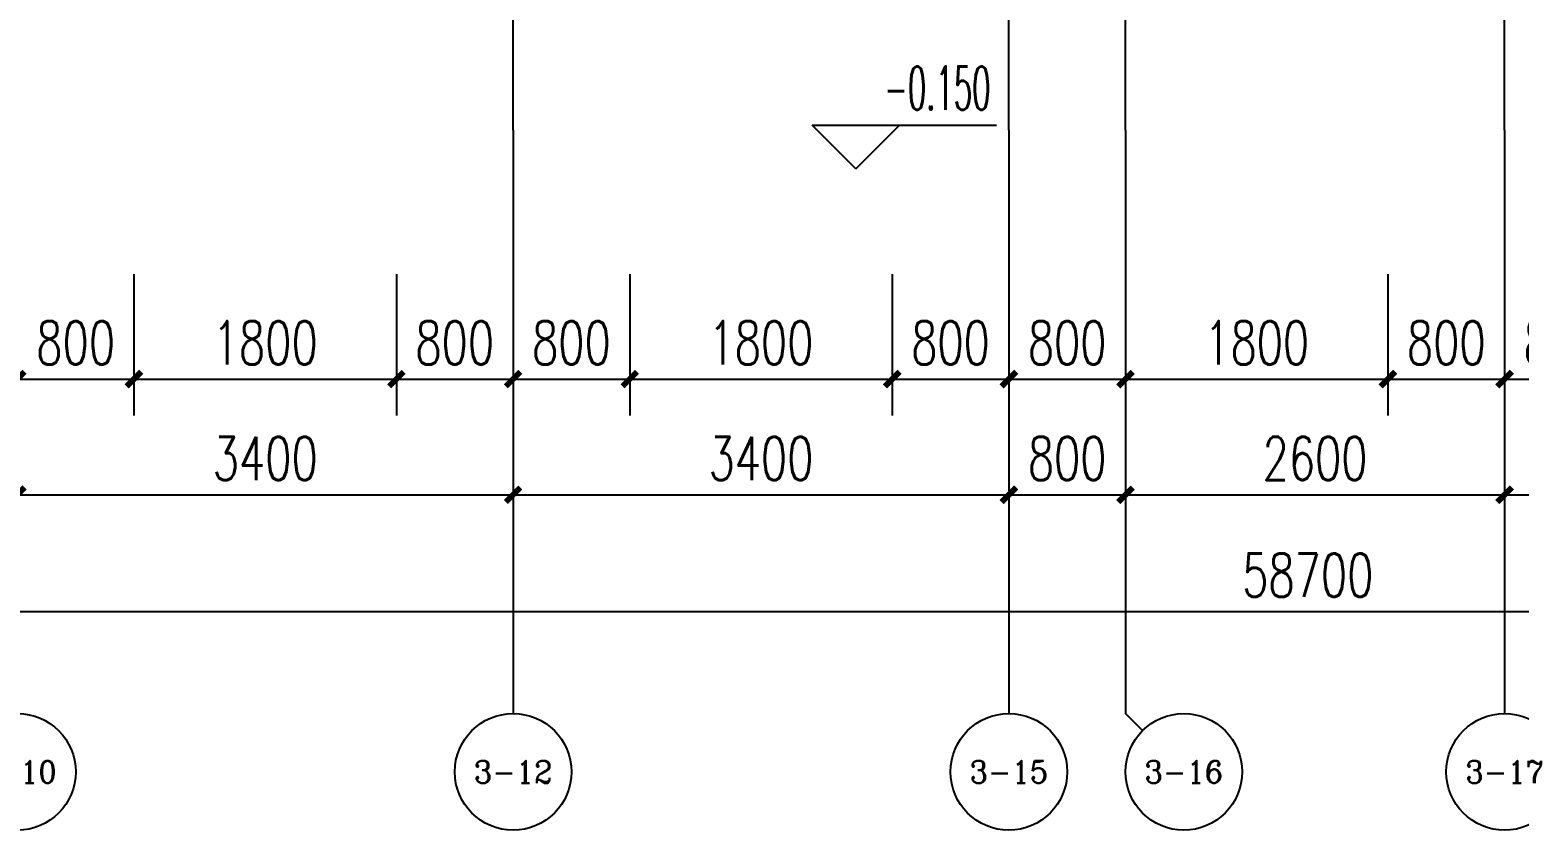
# Model space of a CAD drawing. Extents: x -59851 to 653804, y -249523 to 437614.
# Drawn here: x -23629 to -13414, y 186780 to 192268 of the extents above; entities that cross this region are included whole.
import ezdxf
from ezdxf.enums import TextEntityAlignment as Align

# ---------------------------------------------------------------- set-up
doc = ezdxf.new("R2010")
doc.units = 0
doc.header["$LTSCALE"] = 1000
doc.header["$MEASUREMENT"] = 0
for name, color, linetype in [('A-第三道尺寸线', 105, 'Continuous'), ('AXIS', 3, 'Continuous'), ('AXIS_TEXT', 7, 'Continuous'), ('DIM_ELEV', 3, 'Continuous'), ('DOTE', 16, 'Continuous'), ('PUB_TEXT', 7, 'Continuous')]:
    doc.layers.add(name, color=color, linetype=linetype)
doc.styles.add('_TCH_AXIS', font='COMPLEX', dxfattribs={"bigfont": 'GBCBIG'})
doc.styles.add('_TCH_DIM', font='SIMPLEX.shx', dxfattribs={"width": 0.7, "bigfont": 'GBCBIG.shx'})
doc.styles.add('_TCH_DIM_T3', font='SIMPLEX.shx', dxfattribs={"width": 0.705882, "bigfont": 'GBCBIG.shx'})
doc.styles.add('COMPLEX', font='COMPLEX')
doc.dimstyles.new('_TCH_ARCH&&100', dxfattribs={"dimtxt": 297.5, "dimasz": 100, "dimexe": 250, "dimexo": 300, "dimgap": 100, "dimtad": 1, "dimdec": 0, "dimzin": 0, "dimdsep": 46, "dimtxsty": '_TCH_DIM_T3', "dimblk": 'ARCHTICK', "dimcen": 0.09, "dimclrt": 7, "dimazin": 2, "dimtfac": 1, "dimtdec": 0, "dimtix": 1, "dimtmove": 2, "dimatfit": 3, "dimfxl": 0, "dimtolj": 1, "dimtzin": 0, "dimarcsym": 0})

# ---------------------------------------------------------------- blocks, each defined once
blk = doc.blocks.new('_ArchTick')
at = {"color": 0, "linetype": 'ByBlock', "const_width": 0.4}
blk.add_lwpolyline([(-0.5, -0.5), (0.5, 0.5)], dxfattribs=at)
blk = doc.blocks.new('*D3343')
at = {"layer": 'AXIS', "color": 0, "lineweight": -2, "transparency": 16777216}
for p, q in [((-23714, 191280), (-23714, 188830)), ((-20314, 191280), (-20314, 188830)), ((-23714, 189080), (-20314, 189080))]:
    blk.add_line(p, q, dxfattribs=at)
at = {"layer": 'Defpoints', "color": 0, "transparency": 16777216}
for p in [(-23714, 191580), (-20314, 191580), (-20314, 189080)]:
    blk.add_point(p, dxfattribs=at)
at = {"layer": 'AXIS', "color": 0, "lineweight": -2, "transparency": 16777216, "xscale": 100, "yscale": 100, "zscale": 100, "rotation": 180}
blk.add_blockref('_ArchTick', (-23714, 189080), dxfattribs=at)
at = {"layer": 'AXIS', "color": 0, "lineweight": -2, "transparency": 16777216, "xscale": 100, "yscale": 100, "zscale": 100}
blk.add_blockref('_ArchTick', (-20314, 189080), dxfattribs=at)
at = {"layer": 'AXIS', "color": 7, "transparency": 16777216, "insert": (-22014, 189329), "char_height": 297.5, "attachment_point": 5, "style": '_TCH_DIM_T3'}
blk.add_mtext('\\A1;3400', dxfattribs=at)
blk = doc.blocks.new('*D3344')
at = {"layer": 'AXIS', "color": 0, "lineweight": -2, "transparency": 16777216}
for p, q in [((-20314, 191280), (-20314, 188830)), ((-16914, 191280), (-16914, 188830)), ((-20314, 189080), (-16914, 189080))]:
    blk.add_line(p, q, dxfattribs=at)
at = {"layer": 'Defpoints', "color": 0, "transparency": 16777216}
for p in [(-20314, 191580), (-16914, 191580), (-16914, 189080)]:
    blk.add_point(p, dxfattribs=at)
at = {"layer": 'AXIS', "color": 0, "lineweight": -2, "transparency": 16777216, "xscale": 100, "yscale": 100, "zscale": 100, "rotation": 180}
blk.add_blockref('_ArchTick', (-20314, 189080), dxfattribs=at)
at = {"layer": 'AXIS', "color": 0, "lineweight": -2, "transparency": 16777216, "xscale": 100, "yscale": 100, "zscale": 100}
blk.add_blockref('_ArchTick', (-16914, 189080), dxfattribs=at)
at = {"layer": 'AXIS', "color": 7, "transparency": 16777216, "insert": (-18614, 189329), "char_height": 297.5, "attachment_point": 5, "style": '_TCH_DIM_T3'}
blk.add_mtext('\\A1;3400', dxfattribs=at)
blk = doc.blocks.new('*D3345')
at = {"layer": 'AXIS', "color": 0, "lineweight": -2, "transparency": 16777216}
for p, q in [((-16914, 191280), (-16914, 188830)), ((-16114, 191280), (-16114, 188830)), ((-16914, 189080), (-16114, 189080))]:
    blk.add_line(p, q, dxfattribs=at)
at = {"layer": 'Defpoints', "color": 0, "transparency": 16777216}
for p in [(-16914, 191580), (-16114, 191580), (-16114, 189080)]:
    blk.add_point(p, dxfattribs=at)
at = {"layer": 'AXIS', "color": 0, "lineweight": -2, "transparency": 16777216, "xscale": 100, "yscale": 100, "zscale": 100, "rotation": 180}
blk.add_blockref('_ArchTick', (-16914, 189080), dxfattribs=at)
at = {"layer": 'AXIS', "color": 0, "lineweight": -2, "transparency": 16777216, "xscale": 100, "yscale": 100, "zscale": 100}
blk.add_blockref('_ArchTick', (-16114, 189080), dxfattribs=at)
at = {"layer": 'AXIS', "color": 7, "transparency": 16777216, "insert": (-16514, 189329), "char_height": 297.5, "attachment_point": 5, "style": '_TCH_DIM_T3'}
blk.add_mtext('\\A1;800', dxfattribs=at)
blk = doc.blocks.new('*D3346')
at = {"layer": 'AXIS', "color": 0, "lineweight": -2, "transparency": 16777216}
for p, q in [((-16114, 191280), (-16114, 188830)), ((-13514, 191280), (-13514, 188830)), ((-16114, 189080), (-13514, 189080))]:
    blk.add_line(p, q, dxfattribs=at)
at = {"layer": 'Defpoints', "color": 0, "transparency": 16777216}
for p in [(-16114, 191580), (-13514, 191580), (-13514, 189080)]:
    blk.add_point(p, dxfattribs=at)
at = {"layer": 'AXIS', "color": 0, "lineweight": -2, "transparency": 16777216, "xscale": 100, "yscale": 100, "zscale": 100, "rotation": 180}
blk.add_blockref('_ArchTick', (-16114, 189080), dxfattribs=at)
at = {"layer": 'AXIS', "color": 0, "lineweight": -2, "transparency": 16777216, "xscale": 100, "yscale": 100, "zscale": 100}
blk.add_blockref('_ArchTick', (-13514, 189080), dxfattribs=at)
at = {"layer": 'AXIS', "color": 7, "transparency": 16777216, "insert": (-14814, 189329), "char_height": 297.5, "attachment_point": 5, "style": '_TCH_DIM_T3'}
blk.add_mtext('\\A1;2600', dxfattribs=at)
blk = doc.blocks.new('*D3347')
at = {"layer": 'AXIS', "color": 0, "lineweight": -2, "transparency": 16777216}
for p, q in [((-13514, 191280), (-13514, 188830)), ((-10114, 191280), (-10114, 188830)), ((-13514, 189080), (-10114, 189080))]:
    blk.add_line(p, q, dxfattribs=at)
at = {"layer": 'Defpoints', "color": 0, "transparency": 16777216}
for p in [(-13514, 191580), (-10114, 191580), (-10114, 189080)]:
    blk.add_point(p, dxfattribs=at)
at = {"layer": 'AXIS', "color": 0, "lineweight": -2, "transparency": 16777216, "xscale": 100, "yscale": 100, "zscale": 100, "rotation": 180}
blk.add_blockref('_ArchTick', (-13514, 189080), dxfattribs=at)
at = {"layer": 'AXIS', "color": 0, "lineweight": -2, "transparency": 16777216, "xscale": 100, "yscale": 100, "zscale": 100}
blk.add_blockref('_ArchTick', (-10114, 189080), dxfattribs=at)
at = {"layer": 'AXIS', "color": 7, "transparency": 16777216, "insert": (-11814, 189329), "char_height": 297.5, "attachment_point": 5, "style": '_TCH_DIM_T3'}
blk.add_mtext('\\A1;3400', dxfattribs=at)
blk = doc.blocks.new('*D3356')
at = {"layer": 'AXIS', "color": 0, "lineweight": -2, "transparency": 16777216}
for p, q in [((-44214, 189323), (-44214, 188030)), ((14486, 189323), (14486, 188030)), ((-44214, 188280), (14486, 188280))]:
    blk.add_line(p, q, dxfattribs=at)
at = {"layer": 'Defpoints', "color": 0, "transparency": 16777216}
for p in [(-44214, 189623), (14486, 189623), (14486, 188280)]:
    blk.add_point(p, dxfattribs=at)
at = {"layer": 'AXIS', "color": 0, "lineweight": -2, "transparency": 16777216, "xscale": 100, "yscale": 100, "zscale": 100, "rotation": 180}
blk.add_blockref('_ArchTick', (-44214, 188280), dxfattribs=at)
at = {"layer": 'AXIS', "color": 0, "lineweight": -2, "transparency": 16777216, "xscale": 100, "yscale": 100, "zscale": 100}
blk.add_blockref('_ArchTick', (14486, 188280), dxfattribs=at)
at = {"layer": 'AXIS', "color": 7, "transparency": 16777216, "insert": (-14864, 188529), "char_height": 297.5, "attachment_point": 5, "style": '_TCH_DIM_T3'}
blk.add_mtext('\\A1;58700', dxfattribs=at)
blk = doc.blocks.new('_AXISO')
blk.add_circle((0, 0), 0.5)
at = {"layer": 'AXIS_TEXT', "style": 'COMPLEX', "width": 1.041667}
blk.add_attdef('A', text='', height=0.56, dxfattribs=at).set_placement((-0.25, -0.28), (0.25, -0.28), align=Align.FIT)
blk = doc.blocks.new('*D3509')
at = {"layer": 'A-第三道尺寸线', "color": 0, "lineweight": -2, "transparency": 16777216}
for p, q in [((-23714, 190593), (-23714, 189623)), ((-22914, 190593), (-22914, 189623)), ((-23714, 189873), (-22914, 189873))]:
    blk.add_line(p, q, dxfattribs=at)
at = {"layer": 'Defpoints', "color": 0, "transparency": 16777216}
for p in [(-23714, 190893), (-22914, 190893), (-22914, 189873)]:
    blk.add_point(p, dxfattribs=at)
at = {"layer": 'A-第三道尺寸线', "color": 0, "lineweight": -2, "transparency": 16777216, "xscale": 100, "yscale": 100, "zscale": 100, "rotation": 180}
blk.add_blockref('_ArchTick', (-23714, 189873), dxfattribs=at)
at = {"layer": 'A-第三道尺寸线', "color": 0, "lineweight": -2, "transparency": 16777216, "xscale": 100, "yscale": 100, "zscale": 100}
blk.add_blockref('_ArchTick', (-22914, 189873), dxfattribs=at)
at = {"layer": 'A-第三道尺寸线', "color": 7, "transparency": 16777216, "insert": (-23314, 190122), "char_height": 297.5, "attachment_point": 5, "style": '_TCH_DIM_T3'}
blk.add_mtext('\\A1;800', dxfattribs=at)
blk = doc.blocks.new('*D3510')
at = {"layer": 'A-第三道尺寸线', "color": 0, "lineweight": -2, "transparency": 16777216}
for p, q in [((-22914, 190593), (-22914, 189623)), ((-21114, 190593), (-21114, 189623)), ((-22914, 189873), (-21114, 189873))]:
    blk.add_line(p, q, dxfattribs=at)
at = {"layer": 'Defpoints', "color": 0, "transparency": 16777216}
for p in [(-22914, 190893), (-21114, 190893), (-21114, 189873)]:
    blk.add_point(p, dxfattribs=at)
at = {"layer": 'A-第三道尺寸线', "color": 0, "lineweight": -2, "transparency": 16777216, "xscale": 100, "yscale": 100, "zscale": 100, "rotation": 180}
blk.add_blockref('_ArchTick', (-22914, 189873), dxfattribs=at)
at = {"layer": 'A-第三道尺寸线', "color": 0, "lineweight": -2, "transparency": 16777216, "xscale": 100, "yscale": 100, "zscale": 100}
blk.add_blockref('_ArchTick', (-21114, 189873), dxfattribs=at)
at = {"layer": 'A-第三道尺寸线', "color": 7, "transparency": 16777216, "insert": (-22014, 190122), "char_height": 297.5, "attachment_point": 5, "style": '_TCH_DIM_T3'}
blk.add_mtext('\\A1;1800', dxfattribs=at)
blk = doc.blocks.new('*D3511')
at = {"layer": 'A-第三道尺寸线', "color": 0, "lineweight": -2, "transparency": 16777216}
for p, q in [((-21114, 190593), (-21114, 189623)), ((-20314, 190593), (-20314, 189623)), ((-21114, 189873), (-20314, 189873))]:
    blk.add_line(p, q, dxfattribs=at)
at = {"layer": 'Defpoints', "color": 0, "transparency": 16777216}
for p in [(-21114, 190893), (-20314, 190893), (-20314, 189873)]:
    blk.add_point(p, dxfattribs=at)
at = {"layer": 'A-第三道尺寸线', "color": 0, "lineweight": -2, "transparency": 16777216, "xscale": 100, "yscale": 100, "zscale": 100, "rotation": 180}
blk.add_blockref('_ArchTick', (-21114, 189873), dxfattribs=at)
at = {"layer": 'A-第三道尺寸线', "color": 0, "lineweight": -2, "transparency": 16777216, "xscale": 100, "yscale": 100, "zscale": 100}
blk.add_blockref('_ArchTick', (-20314, 189873), dxfattribs=at)
at = {"layer": 'A-第三道尺寸线', "color": 7, "transparency": 16777216, "insert": (-20714, 190122), "char_height": 297.5, "attachment_point": 5, "style": '_TCH_DIM_T3'}
blk.add_mtext('\\A1;800', dxfattribs=at)
blk = doc.blocks.new('*D3512')
at = {"layer": 'A-第三道尺寸线', "color": 0, "lineweight": -2, "transparency": 16777216}
for p, q in [((-20314, 190593), (-20314, 189623)), ((-19514, 190593), (-19514, 189623)), ((-20314, 189873), (-19514, 189873))]:
    blk.add_line(p, q, dxfattribs=at)
at = {"layer": 'Defpoints', "color": 0, "transparency": 16777216}
for p in [(-20314, 190893), (-19514, 190893), (-19514, 189873)]:
    blk.add_point(p, dxfattribs=at)
at = {"layer": 'A-第三道尺寸线', "color": 0, "lineweight": -2, "transparency": 16777216, "xscale": 100, "yscale": 100, "zscale": 100, "rotation": 180}
blk.add_blockref('_ArchTick', (-20314, 189873), dxfattribs=at)
at = {"layer": 'A-第三道尺寸线', "color": 0, "lineweight": -2, "transparency": 16777216, "xscale": 100, "yscale": 100, "zscale": 100}
blk.add_blockref('_ArchTick', (-19514, 189873), dxfattribs=at)
at = {"layer": 'A-第三道尺寸线', "color": 7, "transparency": 16777216, "insert": (-19914, 190122), "char_height": 297.5, "attachment_point": 5, "style": '_TCH_DIM_T3'}
blk.add_mtext('\\A1;800', dxfattribs=at)
blk = doc.blocks.new('*D3513')
at = {"layer": 'A-第三道尺寸线', "color": 0, "lineweight": -2, "transparency": 16777216}
for p, q in [((-19514, 190593), (-19514, 189623)), ((-17714, 190593), (-17714, 189623)), ((-19514, 189873), (-17714, 189873))]:
    blk.add_line(p, q, dxfattribs=at)
at = {"layer": 'Defpoints', "color": 0, "transparency": 16777216}
for p in [(-19514, 190893), (-17714, 190893), (-17714, 189873)]:
    blk.add_point(p, dxfattribs=at)
at = {"layer": 'A-第三道尺寸线', "color": 0, "lineweight": -2, "transparency": 16777216, "xscale": 100, "yscale": 100, "zscale": 100, "rotation": 180}
blk.add_blockref('_ArchTick', (-19514, 189873), dxfattribs=at)
at = {"layer": 'A-第三道尺寸线', "color": 0, "lineweight": -2, "transparency": 16777216, "xscale": 100, "yscale": 100, "zscale": 100}
blk.add_blockref('_ArchTick', (-17714, 189873), dxfattribs=at)
at = {"layer": 'A-第三道尺寸线', "color": 7, "transparency": 16777216, "insert": (-18614, 190122), "char_height": 297.5, "attachment_point": 5, "style": '_TCH_DIM_T3'}
blk.add_mtext('\\A1;1800', dxfattribs=at)
blk = doc.blocks.new('*D3514')
at = {"layer": 'A-第三道尺寸线', "color": 0, "lineweight": -2, "transparency": 16777216}
for p, q in [((-17714, 190593), (-17714, 189623)), ((-16914, 190593), (-16914, 189623)), ((-17714, 189873), (-16914, 189873))]:
    blk.add_line(p, q, dxfattribs=at)
at = {"layer": 'Defpoints', "color": 0, "transparency": 16777216}
for p in [(-17714, 190893), (-16914, 190893), (-16914, 189873)]:
    blk.add_point(p, dxfattribs=at)
at = {"layer": 'A-第三道尺寸线', "color": 0, "lineweight": -2, "transparency": 16777216, "xscale": 100, "yscale": 100, "zscale": 100, "rotation": 180}
blk.add_blockref('_ArchTick', (-17714, 189873), dxfattribs=at)
at = {"layer": 'A-第三道尺寸线', "color": 0, "lineweight": -2, "transparency": 16777216, "xscale": 100, "yscale": 100, "zscale": 100}
blk.add_blockref('_ArchTick', (-16914, 189873), dxfattribs=at)
at = {"layer": 'A-第三道尺寸线', "color": 7, "transparency": 16777216, "insert": (-17314, 190122), "char_height": 297.5, "attachment_point": 5, "style": '_TCH_DIM_T3'}
blk.add_mtext('\\A1;800', dxfattribs=at)
blk = doc.blocks.new('*D3515')
at = {"layer": 'A-第三道尺寸线', "color": 0, "lineweight": -2, "transparency": 16777216}
for p, q in [((-16914, 190593), (-16914, 189623)), ((-16114, 190593), (-16114, 189623)), ((-16914, 189873), (-16114, 189873))]:
    blk.add_line(p, q, dxfattribs=at)
at = {"layer": 'Defpoints', "color": 0, "transparency": 16777216}
for p in [(-16914, 190893), (-16114, 190893), (-16114, 189873)]:
    blk.add_point(p, dxfattribs=at)
at = {"layer": 'A-第三道尺寸线', "color": 0, "lineweight": -2, "transparency": 16777216, "xscale": 100, "yscale": 100, "zscale": 100, "rotation": 180}
blk.add_blockref('_ArchTick', (-16914, 189873), dxfattribs=at)
at = {"layer": 'A-第三道尺寸线', "color": 0, "lineweight": -2, "transparency": 16777216, "xscale": 100, "yscale": 100, "zscale": 100}
blk.add_blockref('_ArchTick', (-16114, 189873), dxfattribs=at)
at = {"layer": 'A-第三道尺寸线', "color": 7, "transparency": 16777216, "insert": (-16514, 190122), "char_height": 297.5, "attachment_point": 5, "style": '_TCH_DIM_T3'}
blk.add_mtext('\\A1;800', dxfattribs=at)
blk = doc.blocks.new('*D3516')
at = {"layer": 'A-第三道尺寸线', "color": 0, "lineweight": -2, "transparency": 16777216}
for p, q in [((-16114, 190593), (-16114, 189623)), ((-14314, 190593), (-14314, 189623)), ((-16114, 189873), (-14314, 189873))]:
    blk.add_line(p, q, dxfattribs=at)
at = {"layer": 'Defpoints', "color": 0, "transparency": 16777216}
for p in [(-16114, 190893), (-14314, 190893), (-14314, 189873)]:
    blk.add_point(p, dxfattribs=at)
at = {"layer": 'A-第三道尺寸线', "color": 0, "lineweight": -2, "transparency": 16777216, "xscale": 100, "yscale": 100, "zscale": 100, "rotation": 180}
blk.add_blockref('_ArchTick', (-16114, 189873), dxfattribs=at)
at = {"layer": 'A-第三道尺寸线', "color": 0, "lineweight": -2, "transparency": 16777216, "xscale": 100, "yscale": 100, "zscale": 100}
blk.add_blockref('_ArchTick', (-14314, 189873), dxfattribs=at)
at = {"layer": 'A-第三道尺寸线', "color": 7, "transparency": 16777216, "insert": (-15214, 190122), "char_height": 297.5, "attachment_point": 5, "style": '_TCH_DIM_T3'}
blk.add_mtext('\\A1;1800', dxfattribs=at)
blk = doc.blocks.new('*D3517')
at = {"layer": 'A-第三道尺寸线', "color": 0, "lineweight": -2, "transparency": 16777216}
for p, q in [((-14314, 190593), (-14314, 189623)), ((-13514, 190593), (-13514, 189623)), ((-14314, 189873), (-13514, 189873))]:
    blk.add_line(p, q, dxfattribs=at)
at = {"layer": 'Defpoints', "color": 0, "transparency": 16777216}
for p in [(-14314, 190893), (-13514, 190893), (-13514, 189873)]:
    blk.add_point(p, dxfattribs=at)
at = {"layer": 'A-第三道尺寸线', "color": 0, "lineweight": -2, "transparency": 16777216, "xscale": 100, "yscale": 100, "zscale": 100, "rotation": 180}
blk.add_blockref('_ArchTick', (-14314, 189873), dxfattribs=at)
at = {"layer": 'A-第三道尺寸线', "color": 0, "lineweight": -2, "transparency": 16777216, "xscale": 100, "yscale": 100, "zscale": 100}
blk.add_blockref('_ArchTick', (-13514, 189873), dxfattribs=at)
at = {"layer": 'A-第三道尺寸线', "color": 7, "transparency": 16777216, "insert": (-13914, 190122), "char_height": 297.5, "attachment_point": 5, "style": '_TCH_DIM_T3'}
blk.add_mtext('\\A1;800', dxfattribs=at)
blk = doc.blocks.new('*D3518')
at = {"layer": 'A-第三道尺寸线', "color": 0, "lineweight": -2, "transparency": 16777216}
for p, q in [((-13514, 190593), (-13514, 189623)), ((-12714, 190593), (-12714, 189623)), ((-13514, 189873), (-12714, 189873))]:
    blk.add_line(p, q, dxfattribs=at)
at = {"layer": 'Defpoints', "color": 0, "transparency": 16777216}
for p in [(-13514, 190893), (-12714, 190893), (-12714, 189873)]:
    blk.add_point(p, dxfattribs=at)
at = {"layer": 'A-第三道尺寸线', "color": 0, "lineweight": -2, "transparency": 16777216, "xscale": 100, "yscale": 100, "zscale": 100, "rotation": 180}
blk.add_blockref('_ArchTick', (-13514, 189873), dxfattribs=at)
at = {"layer": 'A-第三道尺寸线', "color": 0, "lineweight": -2, "transparency": 16777216, "xscale": 100, "yscale": 100, "zscale": 100}
blk.add_blockref('_ArchTick', (-12714, 189873), dxfattribs=at)
at = {"layer": 'A-第三道尺寸线', "color": 7, "transparency": 16777216, "insert": (-13114, 190122), "char_height": 297.5, "attachment_point": 5, "style": '_TCH_DIM_T3'}
blk.add_mtext('\\A1;800', dxfattribs=at)
blk = doc.blocks.new('roofzhouxian')
at = {"layer": 'DOTE'}
for p, q in [((-24192, -309503), (-24192, -295195)), ((-20792, -309503), (-20792, -295195)), ((-19992, -309503), (-19992, -295195)), ((-17392, -309503), (-17392, -295195))]:
    blk.add_line(p, q, dxfattribs=at)

msp = doc.modelspace()

# ---------------------------------------------------------------- linework, layer by layer
at = {"layer": 'AXIS'}
for p, q in [((-20313.7, 191580), (-20313.7, 187580)), ((-16913.7, 191580), (-16913.7, 187580)), ((-16113.7, 191580), (-16113.7, 187580)), ((-13513.7, 191580), (-13513.7, 187580)), ((-15996.6, 187462.8), (-16113.7, 187580))]:
    msp.add_line(p, q, dxfattribs=at)
at = {"layer": 'DIM_ELEV'}
for p, q in [((-17963.8, 191314), (-18263.8, 191614)), ((-18263.8, 191614), (-16997.8, 191614)), ((-17963.8, 191314), (-17663.8, 191614))]:
    msp.add_line(p, q, dxfattribs=at)

# ---------------------------------------------------------------- block references
msp.add_blockref('roofzhouxian', (3878.4, 501083))
at = {"layer": 'AXIS'}
ref = msp.add_blockref('_AXISO', (-23713.7, 187180), dxfattribs=dict(at, xscale=800, yscale=800, zscale=800))
ref.add_attrib('A', '3-10', dxfattribs={"layer": 'AXIS_TEXT', "height": 152.88, "style": '_TCH_AXIS'}).set_placement((-23983.1, 187103.6), (-23444.4, 187103.6), align=Align.FIT)
ref = msp.add_blockref('_AXISO', (-20313.7, 187180), dxfattribs=dict(at, xscale=800, yscale=800, zscale=800))
ref.add_attrib('A', '3-12', dxfattribs={"layer": 'AXIS_TEXT', "height": 152.88, "style": '_TCH_AXIS'}).set_placement((-20583.1, 187103.6), (-20044.4, 187103.6), align=Align.FIT)
ref = msp.add_blockref('_AXISO', (-16913.7, 187180), dxfattribs=dict(at, xscale=800, yscale=800, zscale=800))
ref.add_attrib('A', '3-15', dxfattribs={"layer": 'AXIS_TEXT', "height": 152.88, "style": '_TCH_AXIS'}).set_placement((-17183.1, 187103.6), (-16644.4, 187103.6), align=Align.FIT)
ref = msp.add_blockref('_AXISO', (-15713.7, 187180), dxfattribs=dict(at, xscale=800, yscale=800, zscale=800))
ref.add_attrib('A', '3-16', dxfattribs={"layer": 'AXIS_TEXT', "height": 152.88, "style": '_TCH_AXIS'}).set_placement((-15983.1, 187103.6), (-15444.4, 187103.6), align=Align.FIT)
ref = msp.add_blockref('_AXISO', (-13513.7, 187180), dxfattribs=dict(at, xscale=800, yscale=800, zscale=800))
ref.add_attrib('A', '3-17', dxfattribs={"layer": 'AXIS_TEXT', "height": 152.88, "style": '_TCH_AXIS'}).set_placement((-13783.1, 187103.6), (-13244.4, 187103.6), align=Align.FIT)

# ---------------------------------------------------------------- texts
at = {"layer": 'PUB_TEXT', "style": '_TCH_DIM', "width": 0.494118}
msp.add_text('-0.150', height=297.5, dxfattribs=at).set_placement((-17769.8, 191719))

# ---------------------------------------------------------------- dimensions: what is measured, and where the dimension line sits
at = {"layer": 'A-第三道尺寸线'}
for p1, p2, picture, middle in [((-23713.7, 190893.3), (-22913.7, 190893.3), '*D3509', (-23313.7, 190121.7)), ((-22913.7, 190893.3), (-21113.7, 190893.3), '*D3510', (-22013.7, 190121.7)), ((-21113.7, 190893.3), (-20313.7, 190893.3), '*D3511', (-20713.7, 190121.7)), ((-20313.7, 190893.3), (-19513.7, 190893.3), '*D3512', (-19913.7, 190121.7)), ((-19513.7, 190893.3), (-17713.7, 190893.3), '*D3513', (-18613.7, 190121.7)), ((-17713.7, 190893.3), (-16913.7, 190893.3), '*D3514', (-17313.7, 190121.7)), ((-16913.7, 190893.3), (-16113.7, 190893.3), '*D3515', (-16513.7, 190121.7)), ((-16113.7, 190893.3), (-14313.7, 190893.3), '*D3516', (-15213.7, 190121.7)), ((-14313.7, 190893.3), (-13513.7, 190893.3), '*D3517', (-13913.7, 190121.7)), ((-13513.7, 190893.3), (-12713.7, 190893.3), '*D3518', (-13113.7, 190121.7))]:
    dim = msp.add_aligned_dim(p1=p1, p2=p2, distance=-1020.4, dimstyle='_TCH_ARCH&&100', dxfattribs=at)
    dim.commit()
    dim.dimension.update_dxf_attribs({"geometry": picture, "text_midpoint": middle})
at = {"layer": 'AXIS'}
for p1, p2, distance, picture, middle in [((-23713.7, 191580), (-20313.7, 191580), -2500, '*D3343', (-22013.7, 189328.8)), ((-20313.7, 191580), (-16913.7, 191580), -2500, '*D3344', (-18613.7, 189328.8)), ((-16913.7, 191580), (-16113.7, 191580), -2500, '*D3345', (-16513.7, 189328.8)), ((-16113.7, 191580), (-13513.7, 191580), -2500, '*D3346', (-14813.7, 189328.8)), ((-13513.7, 191580), (-10113.7, 191580), -2500, '*D3347', (-11813.7, 189328.8)), ((-44213.7, 189622.9), (14486.3, 189622.9), -1342.9, '*D3356', (-14863.7, 188528.8))]:
    dim = msp.add_aligned_dim(p1=p1, p2=p2, distance=distance, dimstyle='_TCH_ARCH&&100', dxfattribs=at)
    dim.commit()
    dim.dimension.update_dxf_attribs({"geometry": picture, "text_midpoint": middle})

doc.saveas('drawing.dxf')
